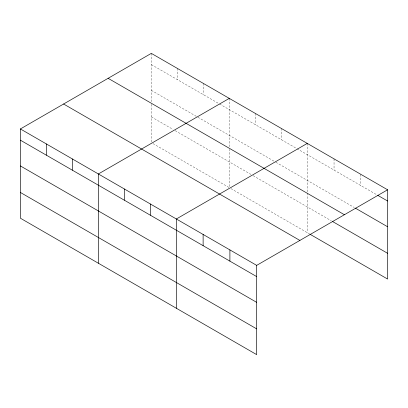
<?xml version="1.0" encoding="UTF-8"?>
<svg xmlns="http://www.w3.org/2000/svg" width="408" height="408" viewBox="0 0 408 408"><rect width="100%" height="100%" fill="white"/><g stroke="black" fill="none" stroke-linecap="round" stroke-linejoin="round"><path stroke-width="0.31" stroke-dasharray="2.04 1.53" d="M151.322 64.597L219.004 103.673M219.545 103.989L296.438 148.379M296.978 148.691L376.671 194.703M151.322 90.347L197.345 116.923M197.885 117.234L275.318 161.935M275.859 162.251L354.261 207.514M151.322 116.877L172.977 129.382M175.144 130.636L250.951 174.4M253.118 175.649L331.311 220.794M152.944 143.57L229.291 187.649L229.291 149.262M230.918 188.583L309.453 233.927M360.82 174.323L360.82 185.553M334.045 158.865L334.045 170.09M307.265 143.402L307.265 192.382M307.265 193.015L307.265 232.662M281.275 128.398L281.275 139.628M255.281 113.393L255.281 124.618M229.291 98.384L229.291 146.737M203.301 83.38L203.301 94.61M177.312 68.376L177.312 79.601M151.322 53.372L151.322 101.719M151.322 104.244L151.322 141.999"/><path stroke-width="0.61" d="M20.4 128.953L256.678 265.368L256.678 354.629L20.4 218.214L20.4 128.953L151.322 53.372L387.6 189.786L387.6 279.046L309.998 234.243M229.291 98.384L98.374 173.971L98.374 263.231M307.265 143.402L176.343 218.989L176.343 308.249M256.678 265.368L387.6 189.786M377.762 195.335L387.6 201.011M355.358 208.146L387.6 226.761M108.115 78.311L344.398 214.725M332.403 221.427L387.6 253.297M63.602 104.009L299.885 240.429M20.4 140.184L256.678 276.599M20.4 165.934L256.678 302.348M20.4 192.464L256.678 328.879M229.903 249.91L229.903 261.135M203.123 234.447L203.123 245.677M150.353 203.985L150.353 215.21M124.364 188.975L124.364 200.206M72.379 158.967L72.379 170.192M46.39 143.963L46.39 155.188"/></g></svg>
